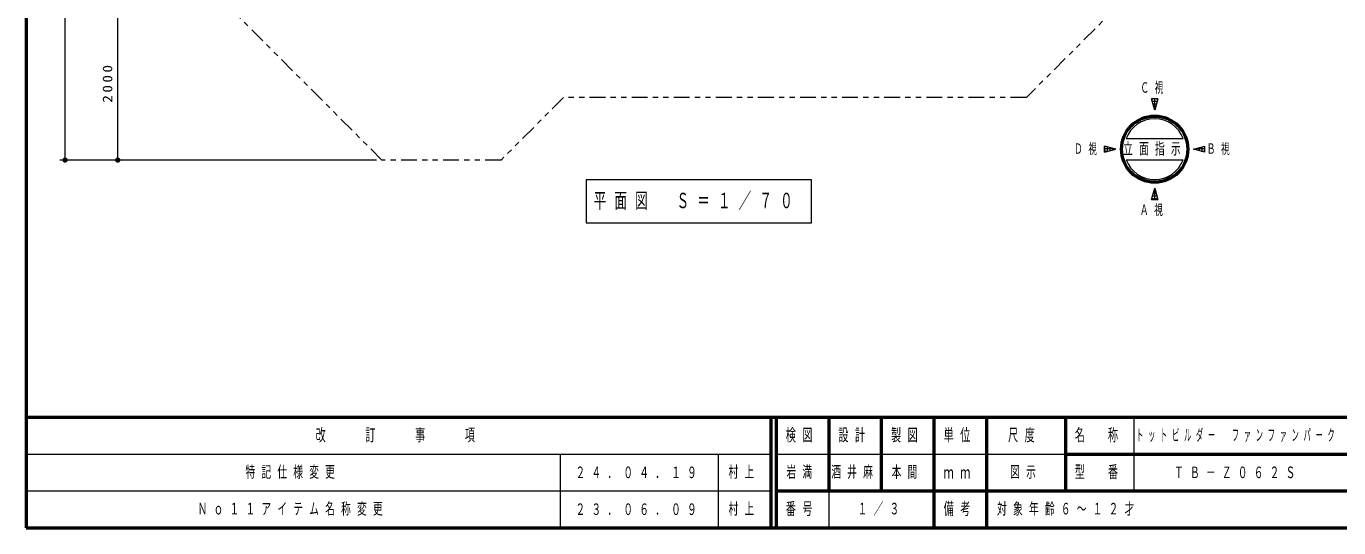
# Model space of a CAD drawing. Units: millimetres on the paper. Extents: x -385 to 0, y -594 to 267.
# Drawn here: x -385 to -135.6, y 0 to 95.2 of the extents above; entities that cross this region are included whole.
import ezdxf

# ---------------------------------------------------------------- set-up
doc = ezdxf.new("R2010")
doc.units = ezdxf.units.MM
doc.linetypes.add('USER3', pattern=[8, 3, -1, 1, -1, 1, -1])
doc.layers.add('LY_1', color=140, linetype='Continuous', lineweight=50)
doc.styles.add('ＭＳ ゴシック', font='')
doc.styles.get('ＭＳ ゴシック').set_extended_font_data('MS Gothic')

# ---------------------------------------------------------------- blocks, each defined once
blk = doc.blocks.new('filled_dot')
at = {"color": 0, "linetype": 'Continuous', "lineweight": -2, "const_width": 1.25}
blk.add_lwpolyline([(-0.625, 0, 1), (0.625, 0, 1)], format="xyb", close=True, dxfattribs=at)

msp = doc.modelspace()

# ---------------------------------------------------------------- linework, layer by layer
at = {"layer": 'LY_1', "color": 7}
for p, q in [((-385, 267), (-385, 0)), ((-385, 21), (0, 21)), ((-385, 0), (0, 0))]:
    msp.add_line(p, q, dxfattribs=at)
at = {"layer": 'LY_1', "color": 7, "lineweight": 13}
for p, q in [((-377.622, 69.826), (-377.622, 211.459)), ((-367.622, 69.826), (-367.622, 98.398)), ((-169.963, 81.435), (-171.12, 81.435)), ((-170.541, 79.275), (-171.12, 81.435)), ((-171.004, 81), (-170.079, 81)), ((-171, 80.987), (-171, 81.435)), ((-170.87, 80.5), (-170.213, 80.5)), ((-170.736, 80), (-170.347, 80)), ((-169.963, 81.435), (-170.541, 79.275)), ((-170.5, 79.43), (-170.5, 81.435)), ((-170, 81.296), (-170, 81.435)), ((-170.602, 79.5), (-170.481, 79.5)), ((-180.087, 71.311), (-180.087, 72.469)), ((-177.927, 71.89), (-180.087, 72.469)), ((-180, 71.334), (-180, 72.445)), ((-175.971, 73.89), (-165.112, 73.89)), ((-163.156, 71.89), (-160.996, 72.469)), ((-161, 71.312), (-161, 72.467)), ((-160.996, 71.311), (-160.996, 72.469)), ((-180.087, 72), (-178.338, 72)), ((-180.087, 71.311), (-177.927, 71.89)), ((-180.087, 71.5), (-179.382, 71.5)), ((-179.5, 71.468), (-179.5, 72.311)), ((-179, 71.602), (-179, 72.177)), ((-178.5, 71.736), (-178.5, 72.043)), ((-178, 71.87), (-178, 71.909)), ((-175.971, 69.89), (-165.112, 69.89)), ((-160.996, 71.311), (-163.156, 71.89)), ((-163, 71.848), (-163, 71.932)), ((-162.745, 72), (-160.996, 72)), ((-162.5, 71.714), (-162.5, 72.066)), ((-162, 71.58), (-162, 72.199)), ((-161.701, 71.5), (-160.996, 71.5)), ((-161.5, 71.446), (-161.5, 72.333)), ((-318.41, 69.826), (-378.622, 69.826)), ((-318.674, 69.826), (-368.622, 69.826)), ((-278.561, 66.037), (-278.561, 57.904)), ((-235.761, 66.037), (-278.561, 66.037)), ((-235.761, 57.904), (-235.761, 66.037)), ((-171.12, 62.344), (-170.541, 64.504)), ((-171.078, 62.5), (-170.004, 62.5)), ((-171, 62.344), (-171, 62.793)), ((-170.944, 63), (-170.138, 63)), ((-170.811, 63.5), (-170.272, 63.5)), ((-170.677, 64), (-170.406, 64)), ((-170.543, 64.5), (-170.54, 64.5)), ((-170.541, 64.504), (-169.963, 62.344)), ((-170.5, 62.344), (-170.5, 64.349)), ((-170, 62.344), (-170, 62.483)), ((-171.12, 62.344), (-169.963, 62.344)), ((-278.561, 57.904), (-235.761, 57.904)), ((-174.5, 21), (-174.5, 7)), ((-385, 14), (-243.5, 14)), ((-283.5, 14), (-283.5, 0)), ((-253.5, 14), (-253.5, 0)), ((-242.5, 14), (-187.5, 14)), ((-385, 7), (-243.5, 7)), ((-232.5, 7), (-232.5, 0))]:
    msp.add_line(p, q, dxfattribs=at)
at = {"layer": 'LY_1', "color": 7, "linetype": 'USER3', "lineweight": 13}
for p, q in [((-136.618, 140.006), (-194.933, 81.692)), ((-317.41, 69.826), (-351.813, 104.229)), ((-282.908, 81.692), (-294.773, 69.826)), ((-194.933, 81.692), (-282.908, 81.692)), ((-294.773, 69.826), (-317.41, 69.826))]:
    msp.add_line(p, q, dxfattribs=at)
at = {"layer": 'LY_1'}
for p, q in [((-243.5, 21), (-243.5, 0)), ((-242.5, 21), (-242.5, 0)), ((-232.5, 21), (-232.5, 7)), ((-222.5, 21), (-222.5, 7)), ((-212.5, 21), (-212.5, 0)), ((-202.5, 21), (-202.5, 7)), ((-187.5, 21), (-187.5, 7)), ((-187.5, 14), (-70, 14)), ((-242.5, 7), (0, 7)), ((-202.5, 7), (-202.5, 0))]:
    msp.add_line(p, q, dxfattribs=at)
msp.add_circle((-170.541, 71.89), 6.286, dxfattribs=at)
at = {"layer": 'LY_1', "color": 7, "lineweight": 13}
for start, end in [(20.22325, 159.77675), (200.22325, 339.77675)]:
    msp.add_arc((-170.541, 71.89), 5.786, start, end, dxfattribs=at)

# ---------------------------------------------------------------- block references
at = {"layer": 'LY_1', "color": 7, "lineweight": 13, "xscale": 0.4, "yscale": 0.4, "rotation": 90}
for p in [(-377.622, 69.826), (-367.622, 69.826)]:
    msp.add_blockref('filled_dot', p, dxfattribs=at)

# ---------------------------------------------------------------- texts
at = {"layer": 'LY_1', "color": 7, "insert": (-368.622, 84.535), "char_height": 1.833, "attachment_point": 8, "rotation": 90, "style": 'ＭＳ ゴシック'}
msp.add_mtext('\\T1.33;\\W1.15;2000', dxfattribs=at)
at = {"layer": 'LY_1', "color": 7, "style": 'ＭＳ ゴシック'}
for s, insert, char_height, attachment_point in [('\\T1.64;\\W0.6;Ｃ視', (-170.541, 83.495), 1.979, 5), ('\\T1.64;\\W0.6;Ｄ視', (-183.147, 71.89), 1.979, 5), ('\\T1.64;\\W0.6;立面指示', (-176.541, 71.89), 2.199, 4), ('\\T1.64;\\W0.6;Ｂ視', (-157.936, 71.89), 1.979, 5), ('\\T1.64;\\W0.6;平面図\u3000Ｓ＝１／７０', (-277.161, 61.971), 2.933, 4), ('\\T1.64;\\W0.6;Ａ視', (-170.641, 60.284), 1.979, 5), ('\\T1.64;\\W0.6;改\u3000\u3000訂\u3000\u3000事\u3000\u3000項', (-314.25, 17.5), 2.346, 5), ('\\T1.64;\\W0.6;検図', (-237.5, 17.5), 2.346, 5), ('\\T1.64;\\W0.6;設計', (-227.5, 17.5), 2.346, 5), ('\\T1.64;\\W0.6;製図', (-217.5, 17.5), 2.346, 5), ('\\T1.64;\\W0.6;単位', (-207.5, 17.5), 2.346, 5), ('\\T1.64;\\W0.6;尺度', (-195.25, 17.5), 2.346, 5), ('\\T1.64;\\W0.6;名\u3000称', (-181, 17.5), 2.346, 5), ('\\T1.64;\\W0.45;トットビルダー\u3000ファンファンパーク', (-154.75, 17.5), 2.199, 5), ('\\T1.64;\\W0.6;特記仕様変更', (-334.25, 10.5), 2.199, 5), ('\\T1.64;\\W0.6;２４．０４．１９', (-268.5, 10.5), 2.199, 5), ('\\T1.64;\\W0.6;村上', (-248.5, 10.5), 2.199, 5), ('\\T1.64;\\W0.6;岩満', (-237.5, 10.5), 2.199, 5), ('\\T1.64;\\W0.6;酒井麻', (-232, 10.5), 2.199, 4), ('\\T1.64;\\W0.6;本間', (-217.5, 10.5), 2.199, 5), ('\\T1.64;\\W0.6;ｍｍ', (-207.5, 10.5), 2.346, 5), ('\\T1.64;\\W0.6;図示', (-198, 10.5), 2.199, 4), ('\\T1.64;\\W0.6;型\u3000番', (-181, 10.5), 2.346, 5), ('\\T1.64;\\W0.6;ＴＢ－Ｚ０６２Ｓ', (-154.75, 10.5), 2.199, 5), ('\\T1.64;\\W0.6;Ｎｏ１１アイテム名称変更', (-334.25, 3.5), 2.199, 5), ('\\T1.64;\\W0.6;村上', (-248.5, 3.5), 2.199, 5), ('\\T1.64;\\W0.6;番号', (-237.5, 3.5), 2.346, 5), ('\\T1.64;\\W0.6;１／３', (-227, 3.5), 2.199, 4), ('\\T1.64;\\W0.6;備考', (-207.5, 3.5), 2.346, 5), ('\\T1.64;\\W0.6;対象年齢６～１２才', (-200.5, 3.5), 2.199, 4), ('\\T1.64;\\W0.6;２３．０６．０９', (-268.5, 3.5), 2.199, 5)]:
    msp.add_mtext(s, dxfattribs=dict(at, insert=insert, char_height=char_height, attachment_point=attachment_point))

doc.saveas('drawing.dxf')
